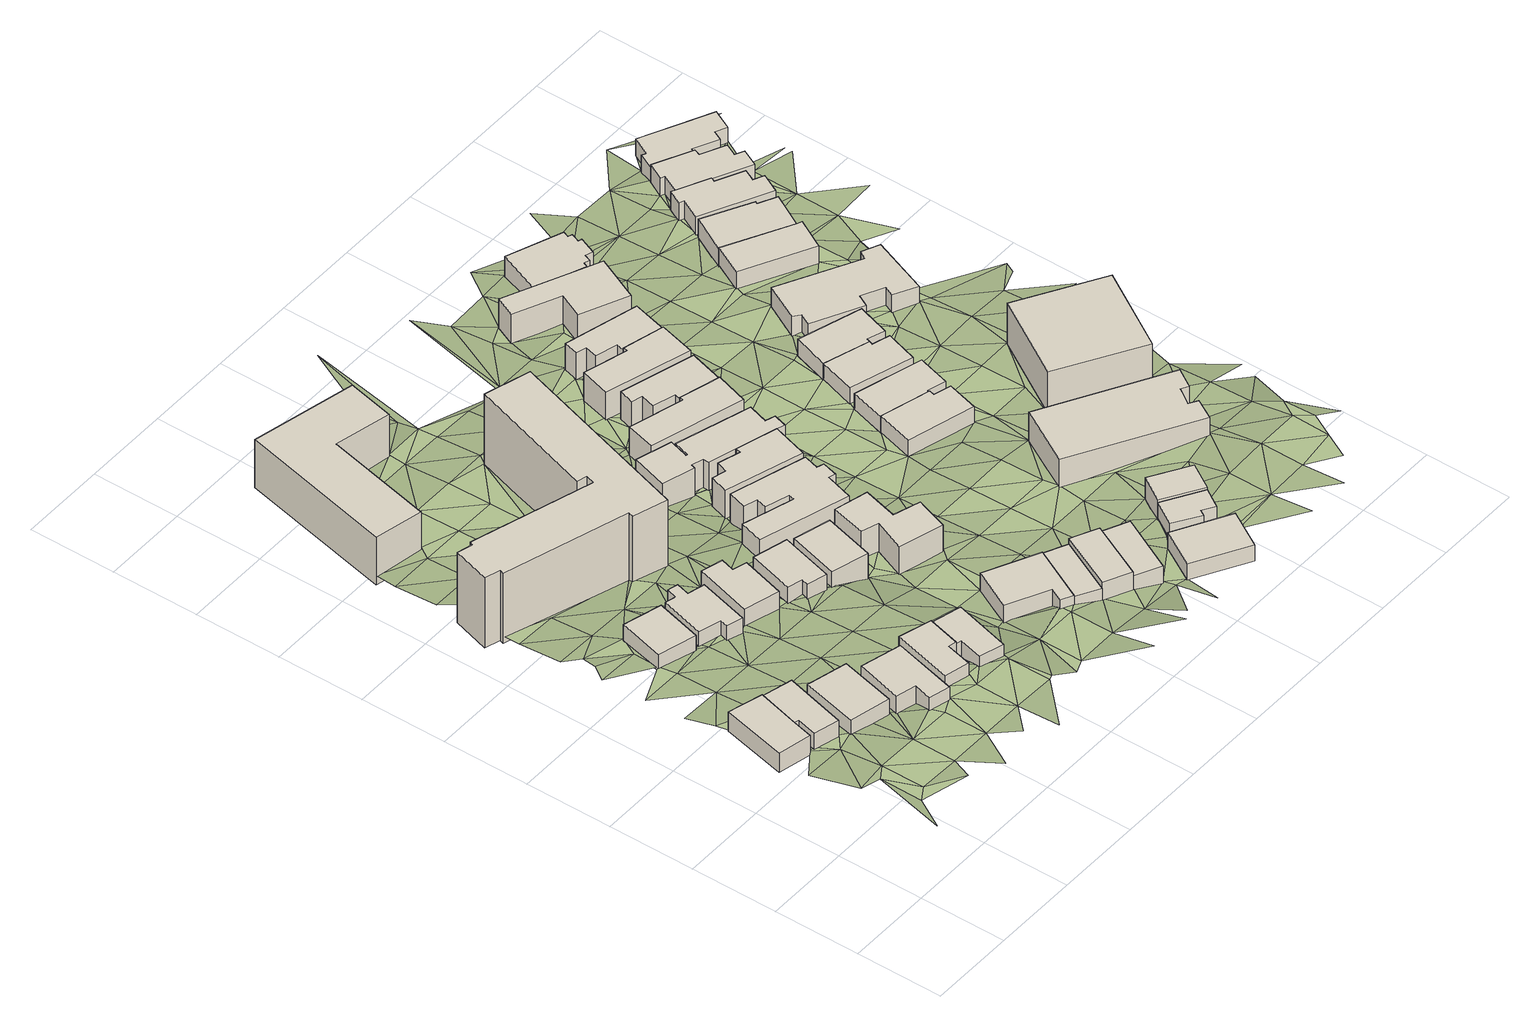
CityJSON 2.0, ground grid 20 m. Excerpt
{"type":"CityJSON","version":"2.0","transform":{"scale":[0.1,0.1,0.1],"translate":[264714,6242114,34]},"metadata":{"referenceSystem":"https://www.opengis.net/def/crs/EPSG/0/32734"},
"CityObjects":{
"building1":{"type":"Building","attributes":{"address":"11 Upper Chamberlain Street Salt River Cape Town","building":"house","building:levels":"1","footprint":{"type":"Polygon"},"plus_code":"CQX4X6X6+XPW","ground_height":47.04,"building_height":4.1,"roof_height":51.14},"geometry":[{"type":"Solid","lod":"1","boundaries":[[[[0,1,2,3,4,5]],[[1,6,7,3,2]],[[6,8,9,7]],[[8,10,11,9]],[[10,0,5,4,11]],[[4,3,7,9,11]],[[10,8,6,1,0]]]]}]},
"building2":{"type":"Building","attributes":{"address":"9 Upper Chamberlain Street Salt River Cape Town","building":"house","building:levels":"1","footprint":{"type":"Polygon"},"plus_code":"CQXFXRXM+X8W","ground_height":46.67,"building_height":4.1,"roof_height":50.77},"geometry":[{"type":"Solid","lod":"1","boundaries":[[[[12,13,5,2]],[[13,14,15,5]],[[14,16,17,15]],[[16,18,19,17]],[[18,20,21,19]],[[20,12,2,21]],[[2,5,15,17,19,21]],[[20,18,16,14,13,12]]]]}]},
"building3":{"type":"Building","attributes":{"address":"7 Upper Chamberlain Street Salt River Cape Town","building":"house","building:levels":"1","footprint":{"type":"Polygon"},"plus_code":"CQXWXXXP+X6V","ground_height":46.22,"building_height":4.1,"roof_height":50.32},"geometry":[{"type":"Solid","lod":"1","boundaries":[[[[22,23,24,25]],[[23,26,27,24]],[[26,28,29,27]],[[28,22,25,29]],[[25,24,27,29]],[[28,26,23,22]]]]}]},
"building4":{"type":"Building","attributes":{"address":"10 Upper Chamberlain Street Salt River Cape Town","building":"house","building:levels":"1","footprint":{"type":"Polygon"},"plus_code":"CQXJXXXG+XFV","ground_height":44,"building_height":4.1,"roof_height":48.1},"geometry":[{"type":"Solid","lod":"1","boundaries":[[[[30,31,32,33]],[[31,34,35,32]],[[34,36,37,35]],[[36,30,33,37]],[[33,32,35,37]],[[36,34,31,30]]]]}]},
"building5":{"type":"Building","attributes":{"address":"5 Upper Chamberlain Street Salt River Cape Town","building":"house","building:levels":"1","footprint":{"type":"Polygon"},"plus_code":"CRXFX9XG+X6R","ground_height":46.55,"building_height":4.1,"roof_height":50.65},"geometry":[{"type":"Solid","lod":"1","boundaries":[[[[38,39,40,41]],[[39,42,43,40]],[[42,44,45,43]],[[44,46,47,45]],[[46,48,49,47]],[[48,38,41,49]],[[41,40,43,45,47,49]],[[48,46,44,42,39,38]]]]}]},
"building6":{"type":"Building","attributes":{"address":"8 Upper Chamberlain Street Salt River Cape Town","building":"house","building:levels":"1","footprint":{"type":"Polygon"},"plus_code":"CRX5X2XF+XPV","ground_height":43.76,"building_height":4.1,"roof_height":47.86},"geometry":[{"type":"Solid","lod":"1","boundaries":[[[[50,51,52,53]],[[51,54,55,52]],[[54,56,57,55]],[[56,58,59,57]],[[58,60,61,59]],[[60,62,63,61]],[[62,64,65,63]],[[64,66,67,65]],[[66,68,69,67]],[[68,50,53,69]],[[53,52,55,57,59,61,63,65,67,69]],[[68,66,64,62,60,58,56,54,51,50]]]]}]},
"building7":{"type":"Building","attributes":{"address":"3 Upper Chamberlain Street Salt River Cape Town","building":"house","building:levels":"1","footprint":{"type":"Polygon"},"plus_code":"CRXXXQXM+XJX","ground_height":46.35,"building_height":4.1,"roof_height":50.45},"geometry":[{"type":"Solid","lod":"1","boundaries":[[[[70,71,72,73,74,75]],[[71,76,77,73,72]],[[76,78,79,77]],[[78,80,81,79]],[[80,82,83,81]],[[82,70,75,74,83]],[[74,73,77,79,81,83]],[[82,80,78,76,71,70]]]]}]},
"building8":{"type":"Building","attributes":{"address":"6 Upper Chamberlain Street Salt River Cape Town","building":"house","building:levels":"1","footprint":{"type":"Polygon"},"plus_code":"CRXJXWXV+X6X","ground_height":44.06,"building_height":4.1,"roof_height":48.16},"geometry":[{"type":"Solid","lod":"1","boundaries":[[[[84,85,86,87]],[[85,88,89,86]],[[88,90,91,89]],[[90,92,93,91]],[[92,94,95,93]],[[94,84,87,95]],[[87,86,89,91,93,95]],[[94,92,90,88,85,84]]]]}]},
"building9":{"type":"Building","attributes":{"address":"Oakwood","building":"apartments","building:levels":"6","building:flats":"40","footprint":{"type":"Polygon"},"plus_code":"CRXWX3XQ+X5W","ground_height":41.2,"building_height":18.1,"roof_height":59.3},"geometry":[{"type":"Solid","lod":"1","boundaries":[[[[96,97,98,99]],[[97,100,101,98]],[[100,102,103,101]],[[102,104,105,103]],[[104,106,107,105]],[[106,108,109,107]],[[108,110,111,109]],[[110,112,113,111]],[[112,114,115,113]],[[114,116,117,115]],[[116,118,119,117]],[[118,120,121,119]],[[120,122,123,121]],[[122,96,99,123]],[[99,98,101,103,105,107,109,111,113,115,117,119,121,123]],[[122,120,118,116,114,112,110,108,106,104,102,100,97,96]]]]}]},
"building10":{"type":"Building","attributes":{"address":"1 Upper Chamberlain Street Salt River Cape Town","building":"house","building:levels":"1","footprint":{"type":"Polygon"},"plus_code":"CVX9X5X8+XQV","ground_height":45.94,"building_height":4.1,"roof_height":50.04},"geometry":[{"type":"Solid","lod":"1","boundaries":[[[[71,70,75,72]],[[70,124,125,75]],[[124,126,127,125]],[[126,128,129,127]],[[128,130,131,129]],[[130,71,72,131]],[[72,75,125,127,129,131]],[[130,128,126,124,70,71]]]]}]},
"building11":{"type":"Building","attributes":{"address":"Rosewood","building":"apartments","building:levels":"3","building:flats":"9","footprint":{"type":"Polygon"},"plus_code":"CQX8XJX5+XGV","ground_height":41.15,"building_height":9.7,"roof_height":50.85},"geometry":[{"type":"Solid","lod":"1","boundaries":[[[[132,133,134,135]],[[133,136,137,134]],[[136,138,139,137]],[[138,140,141,139]],[[140,142,143,141]],[[142,132,135,143]],[[135,134,137,139,141,143]],[[142,140,138,136,133,132]]]]}]},
"building12":{"type":"Building","attributes":{"address":"4 Upper Chamberlain Street Salt River Cape Town","building":"house","building:levels":"1","footprint":{"type":"Polygon"},"plus_code":"CVX5X7X8+XJW","ground_height":43.72,"building_height":4.1,"roof_height":47.82},"geometry":[{"type":"Solid","lod":"1","boundaries":[[[[144,145,146,147]],[[145,148,149,146]],[[148,150,151,149]],[[150,152,153,151]],[[152,154,155,153]],[[154,144,147,155]],[[147,146,149,151,153,155]],[[154,152,150,148,145,144]]]]}]},
"building13":{"type":"Building","attributes":{"address":"2 Upper Chamberlain Street Salt River Cape Town","building":"house","building:levels":"1","footprint":{"type":"Polygon"},"plus_code":"CVXJX8XH+XPX","ground_height":43.72,"building_height":4.1,"roof_height":47.82},"geometry":[{"type":"Solid","lod":"1","boundaries":[[[[156,157,158,159]],[[157,160,161,158]],[[160,162,163,161]],[[162,156,159,163]],[[159,158,161,163]],[[162,160,157,156]]]]}]},
"building14":{"type":"Building","attributes":{"address":"1 Hares Crescent Salt River Cape Town","building":"house","building:levels":"1","footprint":{"type":"Polygon"},"plus_code":"C2XCX3XH+X9W","ground_height":42.76,"building_height":4.1,"roof_height":46.86},"geometry":[{"type":"Solid","lod":"1","boundaries":[[[[164,165,166,167,168,169]],[[165,170,171,167,166]],[[170,172,173,171]],[[172,174,175,173]],[[174,176,177,175]],[[176,164,169,168,177]],[[168,167,171,173,175,177]],[[176,174,172,170,165,164]]]]}]},
"building15":{"type":"Building","attributes":{"address":"36 Hares Avenue Salt River Cape Town","building":"house","building:levels":"2","footprint":{"type":"Polygon"},"plus_code":"C2X6XRXG+X6V","ground_height":40.51,"building_height":6.9,"roof_height":47.41},"geometry":[{"type":"Solid","lod":"1","boundaries":[[[[178,179,180,181]],[[179,182,183,180]],[[182,184,185,183]],[[184,186,187,185]],[[186,188,189,187]],[[188,190,191,189]],[[190,192,193,191]],[[192,194,195,193]],[[194,196,197,195]],[[196,198,199,197]],[[198,200,201,199]],[[200,202,203,201]],[[202,204,205,203]],[[204,178,181,205]],[[181,180,183,185,187,189,191,193,195,197,199,201,203,205]],[[204,202,200,198,196,194,192,190,188,186,184,182,179,178]]]]}]},
"building16":{"type":"Building","attributes":{"address":"2 Hares Crescent Salt River Cape Town","building":"house","building:levels":"1","footprint":{"type":"Polygon"},"plus_code":"C2XQXVXV+X4R","ground_height":42.59,"building_height":4.1,"roof_height":46.69},"geometry":[{"type":"Solid","lod":"1","boundaries":[[[[206,207,169,208]],[[207,209,210,169]],[[209,211,212,210]],[[211,206,208,212]],[[208,169,210,212]],[[211,209,207,206]]]]}]},
"building17":{"type":"Building","attributes":{"address":"42 Hares Avenue Salt River Cape Town","building":"house","building:levels":"2","footprint":{"type":"Polygon"},"plus_code":"C2X6X8XM+XQR","ground_height":41.45,"building_height":6.9,"roof_height":48.35},"geometry":[{"type":"Solid","lod":"1","boundaries":[[[[213,214,215,216]],[[214,217,218,215]],[[217,219,220,218]],[[219,221,222,220]],[[221,223,224,222]],[[223,225,226,224]],[[225,227,228,226]],[[227,213,216,228]],[[216,215,218,220,222,224,226,228]],[[227,225,223,221,219,217,214,213]]]]}]},
"building18":{"type":"Building","attributes":{"address":"3 Hares Crescent Salt River Cape Town","building":"house","building:levels":"1","footprint":{"type":"Polygon"},"plus_code":"C3X3X9XV+XCX","ground_height":44.1,"building_height":4.1,"roof_height":48.2},"geometry":[{"type":"Solid","lod":"1","boundaries":[[[[229,230,231,232,233,234]],[[230,235,212,236,232,231]],[[235,237,238,239,236,212]],[[237,229,234,233,239,238]],[[233,232,236,239]],[[237,235,230,229]]]]}]},
"building19":{"type":"Building","attributes":{"address":"34 Hares Avenue Salt River Cape Town","building":"house","building:levels":"2","footprint":{"type":"Polygon"},"plus_code":"C2X5XFXJ+XJX","ground_height":40.1,"building_height":6.9,"roof_height":47},"geometry":[{"type":"Solid","lod":"1","boundaries":[[[[240,241,242,243,244,245]],[[241,246,247,243,242]],[[246,248,249,247]],[[248,250,251,249]],[[250,252,253,251]],[[252,254,255,253]],[[254,256,257,255]],[[256,240,245,244,257]],[[244,243,247,249,251,253,255,257]],[[256,254,252,250,248,246,241,240]]]]}]},
"building20":{"type":"Building","attributes":{"address":"32 Hares Avenue Salt River Cape Town","building":"house","building:levels":"2","footprint":{"type":"Polygon"},"plus_code":"C2X4XGXM+XXR","ground_height":39.96,"building_height":6.9,"roof_height":46.86},"geometry":[{"type":"Solid","lod":"1","boundaries":[[[[240,258,259,245]],[[258,260,261,259]],[[260,262,263,261]],[[262,264,265,263]],[[264,266,267,265]],[[266,268,269,267]],[[268,270,271,269]],[[270,272,273,271]],[[272,274,275,273]],[[274,276,277,275]],[[276,278,279,277]],[[278,280,281,279]],[[280,282,283,281]],[[282,284,285,283]],[[284,241,242,285]],[[241,240,245,242]],[[245,259,261,263,265,267,269,271,273,275,277,279,281,283,285,242]],[[241,284,282,280,278,276,274,272,270,268,266,264,262,260,258,240]]]]}]},
"building21":{"type":"Building","attributes":{"address":"4 Hares Crescent Salt River Cape Town","building":"house","building:levels":"1","footprint":{"type":"Polygon"},"plus_code":"C3X9X9X2+XCX","ground_height":43.12,"building_height":4.1,"roof_height":47.22},"geometry":[{"type":"Solid","lod":"1","boundaries":[[[[286,287,288,234]],[[287,289,290,288]],[[289,291,292,290]],[[291,286,234,292]],[[234,288,290,292]],[[291,289,287,286]]]]}]},
"building22":{"type":"Building","attributes":{"address":"30 Hares Avenue Salt River Cape Town","building":"house","building:levels":"2","footprint":{"type":"Polygon"},"plus_code":"C2X8XPX9+X8X","ground_height":39.96,"building_height":6.9,"roof_height":46.86},"geometry":[{"type":"Solid","lod":"1","boundaries":[[[[293,294,295,296,297,298]],[[294,299,300,296,295]],[[299,301,302,300]],[[301,303,304,302]],[[303,305,306,304]],[[305,293,298,297,306]],[[297,296,300,302,304,306]],[[305,303,301,299,294,293]]]]}]},
"building23":{"type":"Building","attributes":{"address":"5 Hares Crescent Salt River Cape Town","building":"house","building:levels":"1","footprint":{"type":"Polygon"},"plus_code":"C3XXX5XF+XJV","ground_height":42.78,"building_height":4.1,"roof_height":46.88},"geometry":[{"type":"Solid","lod":"1","boundaries":[[[[307,308,309,310]],[[308,311,312,309]],[[311,313,314,312]],[[313,307,310,314]],[[310,309,312,314]],[[313,311,308,307]]]]}]},
"building24":{"type":"Building","attributes":{"address":"28 Hares Avenue Salt River Cape Town","building":"house","building:levels":"2","footprint":{"type":"Polygon"},"plus_code":"C2XJXPXP+XQX","ground_height":39.63,"building_height":6.9,"roof_height":46.53},"geometry":[{"type":"Solid","lod":"1","boundaries":[[[[315,316,317,298]],[[316,318,319,317]],[[318,320,321,319]],[[320,322,323,321]],[[322,324,325,323]],[[324,326,327,325]],[[326,328,295,327]],[[328,315,298,295]],[[298,317,319,321,323,325,327,295]],[[328,326,324,322,320,318,316,315]]]]}]},
"building25":{"type":"Building","attributes":{"address":"6 Hares Crescent Salt River Cape Town","building":"house","building:levels":"1","footprint":{"type":"Polygon"},"plus_code":"C4X4XHXH+XGX","ground_height":42.78,"building_height":4.1,"roof_height":46.88},"geometry":[{"type":"Solid","lod":"1","boundaries":[[[[329,330,331,332]],[[330,333,334,331]],[[333,335,336,334]],[[335,337,338,336]],[[337,339,340,338]],[[339,329,332,340]],[[332,331,334,336,338,340]],[[339,337,335,333,330,329]]]]}]},
"building26":{"type":"Building","attributes":{"address":"26 Hares Avenue Salt River Cape Town","building":"house","building:levels":"2","footprint":{"type":"Polygon"},"plus_code":"C2XMX5XR+X9W","ground_height":39.41,"building_height":6.9,"roof_height":46.31},"geometry":[{"type":"Solid","lod":"1","boundaries":[[[[341,342,343,344,345,346]],[[342,347,348,344,343]],[[347,349,350,348]],[[349,351,352,350]],[[351,353,354,352]],[[353,341,346,345,354]],[[345,344,348,350,352,354]],[[353,351,349,347,342,341]]]]}]},
"building27":{"type":"Building","attributes":{"address":"7A Hares Crescent Salt River Cape Town","building":"house","building:levels":"1","footprint":{"type":"Polygon"},"plus_code":"C4X9X9XQ+X4W","ground_height":43.37,"building_height":4.1,"roof_height":47.47},"geometry":[{"type":"Solid","lod":"1","boundaries":[[[[355,356,340,357,358,332]],[[356,359,360,357,340]],[[359,361,362,360]],[[361,355,332,358,362]],[[358,357,360,362]],[[361,359,356,355]]]]}]},
"building28":{"type":"Building","attributes":{"address":"24 Hares Avenue Salt River Cape Town","building":"house","building:levels":"2","footprint":{"type":"Polygon"},"plus_code":"C2XVXXXX+XCR","ground_height":38.93,"building_height":6.9,"roof_height":45.83},"geometry":[{"type":"Solid","lod":"1","boundaries":[[[[363,364,365,346]],[[364,366,367,365]],[[366,368,369,367]],[[368,370,371,369]],[[370,372,373,371]],[[372,374,375,373]],[[374,376,343,375]],[[376,363,346,343]],[[346,365,367,369,371,373,375,343]],[[376,374,372,370,368,366,364,363]]]]}]},
"building29":{"type":"Building","attributes":{"address":"35 Hares Avenue Salt River Cape Town","building":"house","building:levels":"1","footprint":{"type":"Polygon"},"plus_code":"C3XVXHXH+X2X","ground_height":39.73,"building_height":4.1,"roof_height":43.83},"geometry":[{"type":"Solid","lod":"1","boundaries":[[[[377,378,379,380,381,382]],[[378,383,384,380,379]],[[383,385,386,384]],[[385,387,388,386]],[[387,389,390,388]],[[389,377,382,381,390]],[[381,380,384,386,388,390]],[[389,387,385,383,378,377]]]]}]},
"building30":{"type":"Building","attributes":{"address":"33 Hares Avenue Salt River Cape Town","building":"house","building:levels":"1","footprint":{"type":"Polygon"},"plus_code":"C4X2X6XQ+XJV","ground_height":39.44,"building_height":4.1,"roof_height":43.54},"geometry":[{"type":"Solid","lod":"1","boundaries":[[[[391,392,382,379]],[[392,393,394,382]],[[393,395,396,394]],[[395,397,398,396]],[[397,399,400,398]],[[399,391,379,400]],[[379,382,394,396,398,400]],[[399,397,395,393,392,391]]]]}]},
"building31":{"type":"Building","attributes":{"address":"22 Hares Avenue Salt River Cape Town","building":"house","building:levels":"2","footprint":{"type":"Polygon"},"plus_code":"C3X7XCX3+XPR","ground_height":38.17,"building_height":6.9,"roof_height":45.07},"geometry":[{"type":"Solid","lod":"1","boundaries":[[[[401,402,403,404]],[[402,405,406,403]],[[405,407,408,406]],[[407,409,410,408]],[[409,411,412,410]],[[411,401,404,412]],[[404,403,406,408,410,412]],[[411,409,407,405,402,401]]]]}]},
"building32":{"type":"Building","attributes":{"address":"37 Hares Avenue Woodstock Cape Town","building":"office","building:levels":"2","footprint":{"type":"Polygon"},"plus_code":"C4XQXVX5+XGX","ground_height":41.01,"building_height":6.9,"roof_height":47.91},"geometry":[{"type":"Solid","lod":"1","boundaries":[[[[413,414,415,416]],[[414,417,418,415]],[[417,419,420,418]],[[419,421,422,420]],[[421,423,424,422]],[[423,425,426,424]],[[425,427,428,426]],[[427,413,416,428]],[[416,415,418,420,422,424,426,428]],[[427,425,423,421,419,417,414,413]]]]}]},
"building33":{"type":"Building","attributes":{"address":"31 Hares Avenue Salt River Cape Town","building":"house","building:levels":"1","footprint":{"type":"Polygon"},"plus_code":"C4X4XPXM+XFW","ground_height":39.18,"building_height":4.1,"roof_height":43.28},"geometry":[{"type":"Solid","lod":"1","boundaries":[[[[429,430,431,432]],[[430,433,434,431]],[[433,435,436,434]],[[435,437,438,436]],[[437,439,440,438]],[[439,429,432,440]],[[432,431,434,436,438,440]],[[439,437,435,433,430,429]]]]}]},
"building34":{"type":"Building","attributes":{"address":"29 Hares Avenue Salt River Cape Town","building":"house","building:levels":"1","footprint":{"type":"Polygon"},"plus_code":"C4X7XCXJ+XWX","ground_height":39.23,"building_height":4.1,"roof_height":43.33},"geometry":[{"type":"Solid","lod":"1","boundaries":[[[[441,442,432,431]],[[442,443,444,432]],[[443,445,446,444]],[[445,447,448,446]],[[447,449,450,448]],[[449,441,431,450]],[[431,432,444,446,448,450]],[[449,447,445,443,442,441]]]]}]},
"building35":{"type":"Building","attributes":{"address":"20 Hares Avenue Salt River Cape Town","building":"house","building:levels":"1","footprint":{"type":"Polygon"},"plus_code":"C3XGX5X7+XHX","ground_height":37.76,"building_height":4.1,"roof_height":41.86},"geometry":[{"type":"Solid","lod":"1","boundaries":[[[[451,452,453,454]],[[452,455,456,453]],[[455,457,458,456]],[[457,459,460,458]],[[459,461,462,460]],[[461,463,464,462]],[[463,465,466,464]],[[465,467,468,466]],[[467,469,470,468]],[[469,471,472,470]],[[471,473,474,472]],[[473,451,454,474]],[[454,453,456,458,460,462,464,466,468,470,472,474]],[[473,471,469,467,465,463,461,459,457,455,452,451]]]]}]},
"building36":{"type":"Building","attributes":{"address":"28 Queens Park Road Salt River Cape Town","building":"manufacture","building:levels":"3","footprint":{"type":"Polygon"},"plus_code":"C5XFX8X5+XMR","ground_height":41.19,"building_height":9.7,"roof_height":50.89},"geometry":[{"type":"Solid","lod":"1","boundaries":[[[[475,476,477,478]],[[476,479,480,477]],[[479,481,482,480]],[[481,475,478,482]],[[478,477,480,482]],[[481,479,476,475]]]]}]},
"building37":{"type":"Building","attributes":{"address":"27B Hares Avenue Salt River Cape Town","building":"commercial","building:levels":"1","footprint":{"type":"Polygon"},"plus_code":"C4XVXMXQ+XQX","ground_height":39.05,"building_height":4.1,"roof_height":43.15},"geometry":[{"type":"Solid","lod":"1","boundaries":[[[[483,484,485,486]],[[484,487,488,485]],[[487,489,490,488]],[[489,491,492,490]],[[491,493,494,492]],[[493,495,496,494]],[[495,497,498,496]],[[497,499,500,498]],[[499,501,502,500]],[[501,503,504,502]],[[503,505,506,504]],[[505,483,486,506]],[[486,485,488,490,492,494,496,498,500,502,504,506]],[[505,503,501,499,497,495,493,491,489,487,484,483]]]]}]},
"building38":{"type":"Building","attributes":{"address":"27A Hares Avenue Salt River Cape Town","building":"house","building:levels":"1","footprint":{"type":"Polygon"},"plus_code":"C4XVXMX8+XGX","ground_height":38.14,"building_height":4.1,"roof_height":42.24},"geometry":[{"type":"Solid","lod":"1","boundaries":[[[[507,508,509,510,511]],[[508,512,513,509]],[[512,514,515,513]],[[514,516,517,518,515]],[[516,507,511,510,518,517]],[[510,509,513,515,518]],[[516,514,512,508,507]]]]}]},
"building39":{"type":"Building","attributes":{"address":"27 Hares Avenue Salt River Cape Town","building":"house","building:levels":"1","footprint":{"type":"Polygon"},"plus_code":"C5X2XRX6+XQV","ground_height":37.73,"building_height":4.1,"roof_height":41.83},"geometry":[{"type":"Solid","lod":"1","boundaries":[[[[519,520,517,511]],[[520,521,522,517]],[[521,523,524,522]],[[523,525,526,524]],[[525,527,528,526]],[[527,519,511,528]],[[511,517,522,524,526,528]],[[527,525,523,521,520,519]]]]}]},
"building40":{"type":"Building","attributes":{"address":"25 Hares Avenue Salt River Cape Town","building":"house","building:levels":"1","footprint":{"type":"Polygon"},"plus_code":"C5X7X9XQ+XFV","ground_height":37.23,"building_height":4.1,"roof_height":41.33},"geometry":[{"type":"Solid","lod":"1","boundaries":[[[[529,530,531,532,533,534]],[[530,535,536,532,531]],[[535,537,538,536]],[[537,539,540,538]],[[539,541,542,540]],[[541,543,544,542]],[[543,545,546,544]],[[545,547,548,546]],[[547,549,550,548]],[[549,551,552,550]],[[551,529,534,533,552]],[[533,532,536,538,540,542,544,546,548,550,552]],[[551,549,547,545,543,541,539,537,535,530,529]]]]}]},
"building41":{"type":"Building","attributes":{"address":"23 Hares Avenue Salt River Cape Town","building":"house","building:levels":"1","footprint":{"type":"Polygon"},"plus_code":"C5XCX6XR+X9R","ground_height":36.85,"building_height":4.1,"roof_height":40.95},"geometry":[{"type":"Solid","lod":"1","boundaries":[[[[530,529,534,531]],[[529,553,554,534]],[[553,555,556,554]],[[555,557,558,556]],[[557,559,560,558]],[[559,561,562,560]],[[561,563,564,565,562]],[[563,566,567,568,565,564]],[[566,569,570,568,567]],[[569,571,572,570]],[[571,530,531,572]],[[531,534,554,556,558,560,562,565,568,570,572]],[[571,569,566,563,561,559,557,555,553,529,530]]]]}]},
"building42":{"type":"Building","attributes":{"address":"21 Hares Avenue Salt River Cape Town","building":"house","building:levels":"1","footprint":{"type":"Polygon"},"plus_code":"C5XJXVXQ+XWW","ground_height":36.05,"building_height":4.1,"roof_height":40.15},"geometry":[{"type":"Solid","lod":"1","boundaries":[[[[573,574,564,567]],[[574,575,576,564]],[[575,577,578,576]],[[577,579,580,578]],[[579,581,582,580]],[[581,583,584,582]],[[583,585,586,584]],[[585,587,588,586]],[[587,589,590,588]],[[589,573,567,590]],[[567,564,576,578,580,582,584,586,588,590]],[[589,587,585,583,581,579,577,575,574,573]]]]}]},
"terrain1":{"type":"TINRelief","geometry":[{"type":"CompositeSurface","lod":"1","boundaries":[[[591,592,593]],[[592,594,593]],[[595,596,597]],[[595,593,598]],[[592,599,594]],[[594,598,593]],[[598,596,595]],[[600,597,596]],[[598,594,601]],[[600,596,602]],[[602,603,600]],[[601,594,599]],[[602,604,603]],[[605,596,598]],[[602,596,606]],[[607,608,609]],[[610,611,609]],[[598,601,612]],[[605,606,596]],[[598,612,605]],[[607,1,608]],[[610,609,608]],[[605,613,606]],[[612,614,605]],[[610,615,616]],[[608,1,20]],[[617,618,601]],[[618,612,601]],[[616,615,619]],[[606,613,20]],[[620,621,622]],[[605,614,623]],[[610,608,624]],[[614,612,623]],[[619,621,620]],[[625,622,621]],[[624,608,20]],[[612,626,623]],[[625,627,628]],[[629,628,627]],[[612,618,630]],[[626,612,631]],[[615,610,632]],[[20,613,624]],[[612,630,631]],[[621,633,625]],[[632,610,624]],[[634,629,635]],[[636,619,615]],[[621,619,633]],[[625,633,627]],[[28,624,613]],[[635,629,627]],[[623,626,637]],[[626,631,638]],[[630,618,639]],[[615,632,640]],[[640,636,615]],[[618,641,642]],[[631,630,639]],[[637,28,623]],[[642,639,618]],[[643,632,624]],[[644,645,646]],[[28,643,624]],[[647,645,644]],[[636,640,648]],[[649,627,633]],[[28,637,650]],[[640,632,651]],[[627,649,635]],[[31,636,648]],[[28,650,643]],[[648,640,652]],[[634,635,653]],[[654,639,642]],[[655,656,647]],[[639,654,657]],[[31,649,633]],[[658,651,632]],[[637,48,650]],[[632,643,659]],[[652,640,651]],[[48,639,657]],[[660,31,648]],[[655,647,644]],[[632,659,658]],[[661,642,662]],[[644,646,663]],[[664,657,654]],[[650,665,643]],[[31,660,649]],[[655,666,656]],[[48,665,650]],[[48,657,667]],[[635,649,653]],[[649,660,56]],[[642,668,654]],[[654,669,664]],[[670,658,659]],[[56,660,671]],[[659,643,672]],[[673,655,644]],[[48,667,665]],[[669,674,664]],[[643,665,672]],[[642,661,668]],[[50,658,670]],[[675,663,646]],[[654,668,669]],[[649,56,676]],[[644,663,673]],[[670,659,677]],[[678,674,669]],[[679,54,51]],[[679,51,50]],[[666,655,680]],[[669,681,678]],[[676,682,649]],[[649,682,653]],[[56,54,676]],[[71,665,667]],[[659,672,683]],[[670,684,50]],[[668,661,685]],[[659,683,677]],[[680,655,673]],[[669,668,686]],[[54,679,684]],[[50,684,679]],[[684,676,54]],[[672,665,687]],[[687,665,71]],[[663,688,673]],[[680,689,666]],[[690,677,683]],[[685,691,668]],[[682,676,692]],[[672,693,683]],[[694,663,675]],[[663,694,688]],[[684,692,676]],[[695,677,690]],[[666,689,696]],[[686,668,691]],[[683,697,690]],[[685,698,691]],[[673,699,680]],[[666,696,700]],[[695,84,677]],[[693,672,687]],[[687,71,701]],[[702,690,697]],[[699,673,688]],[[683,703,697]],[[690,148,695]],[[704,88,85]],[[88,705,684]],[[85,84,704]],[[705,692,684]],[[706,691,698]],[[675,707,694]],[[708,689,680]],[[701,686,709]],[[148,84,695]],[[710,683,693]],[[691,709,686]],[[710,703,683]],[[148,704,84]],[[704,705,88]],[[680,699,708]],[[711,712,713]],[[714,687,701]],[[693,687,714]],[[692,705,715]],[[716,704,148]],[[717,703,710]],[[718,696,689]],[[689,708,719]],[[717,720,703]],[[721,691,706]],[[694,96,688]],[[709,714,701]],[[722,705,704]],[[691,723,709]],[[724,706,725]],[[726,700,696]],[[710,693,727]],[[699,688,96]],[[728,711,713]],[[689,719,718]],[[720,729,703]],[[727,717,710]],[[722,704,716]],[[729,716,148]],[[730,720,717]],[[709,723,714]],[[714,731,693]],[[706,724,721]],[[713,712,132]],[[723,691,732]],[[705,733,715]],[[708,699,96]],[[693,731,727]],[[726,696,718]],[[720,730,729]],[[732,691,721]],[[705,722,733]],[[719,708,96]],[[165,714,723]],[[734,692,715]],[[713,735,728]],[[714,165,731]],[[723,732,736]],[[737,715,733]],[[727,731,738]],[[716,729,221]],[[719,739,718]],[[737,740,715]],[[730,221,729]],[[721,741,732]],[[742,727,738]],[[733,722,743]],[[744,721,724]],[[745,727,742]],[[740,746,715]],[[719,96,739]],[[132,735,713]],[[722,747,743]],[[748,749,724]],[[745,157,727]],[[741,721,744]],[[718,750,726]],[[731,165,751]],[[731,751,738]],[[744,724,749]],[[752,715,746]],[[190,733,743]],[[157,221,730]],[[753,742,738]],[[737,733,754]],[[722,755,747]],[[745,742,753]],[[756,718,739]],[[754,733,190]],[[194,743,747]],[[757,715,752]],[[751,165,758]],[[157,745,221]],[[716,221,759]],[[718,756,750]],[[760,132,726]],[[761,740,737]],[[757,734,715]],[[165,207,758]],[[737,754,762]],[[740,763,746]],[[726,750,760]],[[738,751,764]],[[96,734,739]],[[765,747,755]],[[754,190,766]],[[762,761,737]],[[744,749,767]],[[132,768,735]],[[763,752,746]],[[749,769,770]],[[751,758,771]],[[739,772,756]],[[132,760,768]],[[758,207,771]],[[761,762,773]],[[739,734,772]],[[767,749,774]],[[775,776,762]],[[219,759,221]],[[301,752,763]],[[777,761,778]],[[750,756,779]],[[762,776,773]],[[766,190,188]],[[761,773,780]],[[751,781,764]],[[780,778,761]],[[749,770,774]],[[763,782,783]],[[754,766,784]],[[780,773,776]],[[301,763,783]],[[785,219,786]],[[787,757,752]],[[781,751,771]],[[772,779,756]],[[771,207,206]],[[788,789,790]],[[764,781,785]],[[776,791,780]],[[752,301,787]],[[789,788,782]],[[759,219,792]],[[782,793,783]],[[794,734,757]],[[795,760,750]],[[796,797,770]],[[759,792,798]],[[776,799,791]],[[774,770,797]],[[768,760,795]],[[734,800,772]],[[794,757,787]],[[188,784,766]],[[785,801,219]],[[802,750,779]],[[803,785,781]],[[804,771,206]],[[792,219,801]],[[804,781,771]],[[805,206,229]],[[734,794,800]],[[802,779,772]],[[188,806,807]],[[785,803,801]],[[774,797,307]],[[301,808,787]],[[783,793,305]],[[805,804,206]],[[807,784,188]],[[305,793,782]],[[782,788,305]],[[809,807,792]],[[772,800,802]],[[810,794,787]],[[803,781,811]],[[291,774,307]],[[801,809,792]],[[812,787,808]],[[229,291,805]],[[784,807,809]],[[810,787,812]],[[811,781,804]],[[808,301,813]],[[814,801,803]],[[815,800,794]],[[816,812,808]],[[815,794,810]],[[810,812,817]],[[240,784,818]],[[819,784,809]],[[820,802,800]],[[814,803,811]],[[805,291,821]],[[788,264,305]],[[291,307,822]],[[784,819,818]],[[804,805,823]],[[294,808,813]],[[307,330,822]],[[294,824,808]],[[801,825,809]],[[330,307,826]],[[827,801,814]],[[329,291,822]],[[805,821,823]],[[260,818,819]],[[800,815,828]],[[820,800,829]],[[811,804,830]],[[822,330,329]],[[329,821,291]],[[831,262,260]],[[262,831,264]],[[831,260,819]],[[819,809,832]],[[825,801,827]],[[826,307,833]],[[834,810,817]],[[835,814,811]],[[800,828,829]],[[823,830,804]],[[264,831,305]],[[836,802,820]],[[825,832,809]],[[833,837,838]],[[839,828,815]],[[831,819,840]],[[829,841,820]],[[830,835,811]],[[826,842,843]],[[821,329,361]],[[815,844,839]],[[845,827,814]],[[821,361,823]],[[833,842,826]],[[839,846,828]],[[305,847,293]],[[840,819,832]],[[820,841,848]],[[829,828,846]],[[846,839,849]],[[831,850,305]],[[835,845,814]],[[851,820,848]],[[817,316,834]],[[825,827,852]],[[853,839,844]],[[854,847,305]],[[836,820,851]],[[855,832,825]],[[840,850,831]],[[839,853,856]],[[823,857,830]],[[833,838,858]],[[855,840,832]],[[845,852,827]],[[842,833,858]],[[361,857,823]],[[854,293,847]],[[841,859,848]],[[850,854,305]],[[860,841,829]],[[842,858,861]],[[414,835,830]],[[838,862,858]],[[863,857,361]],[[863,361,864]],[[414,845,835]],[[399,840,855]],[[841,865,859]],[[866,316,293]],[[867,848,859]],[[850,840,399]],[[851,848,867]],[[825,852,868]],[[293,854,866]],[[860,865,841]],[[845,414,852]],[[316,866,834]],[[861,858,869]],[[861,869,864]],[[850,399,870]],[[829,364,860]],[[857,863,871]],[[863,864,871]],[[865,872,859]],[[850,430,854]],[[830,857,873]],[[852,414,868]],[[850,870,430]],[[874,851,867]],[[875,341,834]],[[834,866,875]],[[860,872,865]],[[871,864,869]],[[876,874,867]],[[877,868,414]],[[341,875,364]],[[878,877,414]],[[866,854,879]],[[880,869,858]],[[881,854,430]],[[399,882,870]],[[858,883,884]],[[364,885,860]],[[871,873,857]],[[886,387,887]],[[387,868,877]],[[874,876,888]],[[879,875,866]],[[364,875,889]],[[887,890,891]],[[876,867,401]],[[881,879,854]],[[858,884,880]],[[869,873,871]],[[878,892,877]],[[890,887,387]],[[889,885,364]],[[877,893,387]],[[894,881,430]],[[399,397,882]],[[895,878,414]],[[880,873,869]],[[387,893,890]],[[896,889,875]],[[401,888,876]],[[874,888,897]],[[894,879,881]],[[896,875,879]],[[397,890,893]],[[898,893,877]],[[892,898,877]],[[885,889,899]],[[874,897,900]],[[895,892,878]],[[901,879,894]],[[902,880,884]],[[880,903,873]],[[899,889,896]],[[904,888,401]],[[902,884,905]],[[906,901,894]],[[397,893,907]],[[873,903,908]],[[897,909,900]],[[907,893,898]],[[895,414,910]],[[885,911,401]],[[439,437,429]],[[911,885,899]],[[903,880,912]],[[429,913,914]],[[397,915,882]],[[894,447,906]],[[879,916,896]],[[901,906,917]],[[879,901,916]],[[913,429,437]],[[918,908,919]],[[880,902,912]],[[920,904,401]],[[919,921,918]],[[437,882,915]],[[898,892,922]],[[904,920,923]],[[907,915,397]],[[908,903,924]],[[909,897,451]],[[920,401,911]],[[892,895,925]],[[926,900,909]],[[899,896,927]],[[903,912,924]],[[928,920,929]],[[919,908,924]],[[929,920,911]],[[913,437,930]],[[931,896,916]],[[922,907,898]],[[902,932,912]],[[906,447,933]],[[927,896,931]],[[934,911,899]],[[437,915,930]],[[913,930,447]],[[907,922,915]],[[926,909,451]],[[935,929,936]],[[937,912,932]],[[895,910,925]],[[899,927,934]],[[937,924,912]],[[919,938,910]],[[924,938,919]],[[939,929,911]],[[940,935,941]],[[933,447,930]],[[942,941,451]],[[937,932,943]],[[451,941,926]],[[936,929,944]],[[911,934,939]],[[916,945,931]],[[933,930,946]],[[947,925,910]],[[946,948,933]],[[935,936,944]],[[938,947,910]],[[915,949,930]],[[922,950,915]],[[935,944,941]],[[924,937,951]],[[934,927,507]],[[939,944,929]],[[924,951,938]],[[946,952,948]],[[949,946,930]],[[949,915,950]],[[950,922,953]],[[926,941,954]],[[955,927,931]],[[956,945,916]],[[955,931,945]],[[954,941,944]],[[938,957,947]],[[934,527,939]],[[934,507,527]],[[947,476,925]],[[953,922,476]],[[954,958,926]],[[950,953,959]],[[949,950,960]],[[960,961,949]],[[939,962,944]],[[963,939,527]],[[956,503,945]],[[945,503,955]],[[964,960,950]],[[959,953,476]],[[939,963,962]],[[961,965,949]],[[964,950,959]],[[966,954,944]],[[967,944,962]],[[503,968,955]],[[969,961,960]],[[966,944,967]],[[965,968,503]],[[962,963,970]],[[955,968,971]],[[972,963,527]],[[973,965,961]],[[971,974,955]],[[960,964,969]],[[962,535,967]],[[975,964,959]],[[965,973,968]],[[971,968,973]],[[569,967,535]],[[967,569,966]],[[976,974,977]],[[978,535,530]],[[963,972,979]],[[535,978,569]],[[969,964,980]],[[974,971,981]],[[972,982,977]],[[983,966,569]],[[981,971,973]],[[974,981,977]],[[979,972,977]],[[983,984,966]],[[981,973,985]],[[986,987,988]],[[966,984,989]],[[990,979,977]],[[977,981,990]],[[991,992,986]],[[979,990,992]],[[986,993,987]],[[984,994,995]],[[992,993,986]],[[992,990,993]],[[990,981,996]],[[997,993,990]],[[998,999,1000]],[[993,997,1001]],[[1002,1003,1000]],[[999,1004,1001]],[[1002,1000,999]],[[990,1005,997]],[[1001,1006,999]],[[1007,1001,997]],[[1006,1002,999]],[[583,1008,995]],[[1009,1002,1006]],[[1008,1010,989]]]}]}
},
"vertices":[
[111,392,121],[136,488,121],[136,488,168],[136,488,171],[111,392,171],[111,392,168],[57,510,121],[57,510,171],[22,360,121],[22,360,171],[99,343,121],[99,343,171],
[136,488,117],[111,392,117],[122,389,117],[122,389,168],[111,343,117],[111,343,168],[169,328,117],[169,328,168],[206,470,117],[206,470,168],
[219,442,120],[187,313,120],[187,313,163],[219,442,163],[281,291,120],[281,291,163],[312,419,120],[312,419,163],
[220,712,100],[248,818,100],[248,818,141],[220,712,141],[160,842,100],[160,842,141],[131,736,100],[131,736,141],
[321,390,116],[293,283,116],[293,283,166],[321,390,166],[339,271,116],[339,271,166],[328,230,116],[328,230,166],[376,218,116],[376,218,166],[414,366,116],[414,366,166],
[347,789,98],[308,799,98],[308,799,139],[347,789,139],[316,830,98],[316,830,139],[292,836,98],[292,836,139],[285,812,98],[285,812,139],[261,818,98],[261,818,139],[233,715,98],[233,715,139],[284,701,98],[284,701,139],[279,683,98],[279,683,139],[316,673,98],[316,673,139],
[487,287,114],[507,363,114],[507,363,160],[507,363,165],[487,287,165],[487,287,160],[433,384,114],[433,384,165],[398,245,114],[398,245,165],[454,231,114],[454,231,165],[469,291,114],[469,291,165],
[444,761,95],[412,770,95],[412,770,142],[444,761,142],[421,802,95],[421,802,142],[372,816,95],[372,816,142],[334,683,95],[334,683,142],[416,661,95],[416,661,142],
[424,1380,71],[334,1086,71],[334,1086,253],[424,1380,253],[355,1080,71],[355,1080,253],[350,1060,71],[350,1060,253],[71,1144,71],[71,1144,253],[67,1136,71],[67,1136,253],[32,1146,71],[32,1146,253],[6,1060,71],[6,1060,253],[41,1049,71],[41,1049,253],[38,1039,71],[38,1039,253],[322,953,71],[322,953,253],[318,940,71],[318,940,253],[397,916,71],[397,916,253],[529,1349,71],[529,1349,253],
[500,284,114],[500,284,160],[485,230,114],[485,230,160],[542,214,114],[542,214,160],[577,345,114],[577,345,160],
[365,1654,44],[127,1708,44],[127,1708,168],[365,1654,168],[46,1353,44],[46,1353,168],[156,1328,44],[156,1328,168],[212,1576,44],[212,1576,168],[341,1547,44],[341,1547,168],
[514,620,95],[547,742,95],[547,742,138],[514,620,138],[467,763,95],[467,763,138],[439,657,95],[439,657,138],[473,648,95],[473,648,138],[468,632,95],[468,632,138],
[610,594,72],[641,710,72],[641,710,138],[610,594,138],[557,733,72],[557,733,138],[525,617,72],[525,617,138],
[824,336,83],[704,395,83],[704,395,127],[704,395,129],[824,336,129],[824,336,127],[658,302,83],[658,302,129],[751,256,83],[751,256,129],[736,225,83],[736,225,129],[762,212,83],[762,212,129],
[722,725,61],[741,789,61],[741,789,134],[722,725,134],[756,784,61],[756,784,134],[766,820,61],[766,820,134],[750,825,61],[750,825,134],[760,860,61],[760,860,134],[588,911,61],[588,911,134],[575,868,61],[575,868,134],[606,859,61],[606,859,134],[599,834,61],[599,834,134],[654,818,61],[654,818,134],[651,805,61],[651,805,134],[534,840,61],[534,840,134],[518,786,61],[518,786,134],
[875,311,86],[824,336,86],[875,311,127],[762,212,86],[762,212,127],[813,183,86],[813,183,127],
[757,525,72],[783,600,72],[783,600,144],[757,525,144],[722,619,72],[722,619,144],[743,698,72],[743,698,144],[666,718,72],[666,718,144],[647,639,72],[647,639,144],[685,626,72],[685,626,144],[656,554,72],[656,554,144],
[935,282,80],[875,311,80],[875,311,132],[875,311,142],[935,282,142],[935,282,132],[813,183,80],[813,183,142],[873,154,80],[873,154,127],[873,154,142],
[795,956,56],[701,983,56],[701,983,129],[701,983,130],[795,956,130],[795,956,129],[698,971,56],[698,971,130],[647,986,56],[647,986,130],[639,960,56],[639,960,130],[607,969,56],[607,969,130],[594,927,56],[594,927,130],[770,873,56],[770,873,130],
[813,950,56],[813,950,129],[822,981,56],[822,981,129],[800,988,56],[800,988,129],[814,1034,56],[814,1034,129],[643,1085,56],[643,1085,129],[632,1048,56],[632,1048,129],[629,1049,56],[629,1049,129],[642,1094,56],[642,1094,129],[560,1118,56],[560,1118,129],[535,1035,56],[535,1035,129],[610,1013,56],[610,1013,129],[613,1023,56],[613,1023,129],[640,1015,56],[640,1015,129],[639,1002,56],[639,1002,129],
[935,282,77],[873,154,77],[873,154,132],[931,126,77],[931,126,132],[995,254,77],[995,254,132],
[846,1133,56],[753,1159,56],[753,1159,125],[753,1159,129],[846,1133,129],[846,1133,125],[751,1150,56],[751,1150,129],[627,1185,56],[627,1185,129],[609,1118,56],[609,1118,129],[823,1058,56],[823,1058,129],
[1015,179,88],[966,94,88],[966,94,129],[1015,179,129],[1088,24,88],[1088,24,129],[1138,109,88],[1138,109,129],
[846,1133,54],[869,1214,54],[869,1214,125],[701,1262,54],[701,1262,125],[691,1227,54],[691,1227,125],[715,1220,54],[715,1220,125],[705,1188,54],[705,1188,125],[757,1173,54],[757,1173,125],[753,1159,54],
[1072,246,88],[1038,191,88],[1038,191,129],[1072,246,129],[1096,154,88],[1096,154,129],[1104,167,88],[1104,167,129],[1131,149,88],[1131,149,129],[1159,193,88],[1159,193,129],
[900,1311,48],[805,1335,48],[805,1335,118],[805,1335,123],[900,1311,123],[900,1311,118],[804,1325,48],[804,1325,123],[703,1353,48],[703,1353,123],[683,1284,48],[683,1284,123],[878,1228,48],[878,1228,123],
[1072,246,79],[1159,193,79],[1159,193,135],[1072,246,135],[1195,252,79],[1195,252,135],[1109,305,79],[1109,305,135],
[900,1311,45],[921,1391,45],[921,1391,118],[752,1435,45],[752,1435,118],[743,1401,45],[743,1401,118],[766,1395,45],[766,1395,118],[759,1366,45],[759,1366,118],[810,1353,45],[810,1353,118],[805,1335,45],
[1087,810,56],[973,841,56],[973,841,95],[973,841,98],[1087,810,98],[1087,810,95],[949,756,56],[949,756,98],[1103,714,56],[1103,714,98],[1123,786,56],[1123,786,98],[1084,797,56],[1084,797,98],
[973,841,54],[1087,810,54],[1088,815,54],[1088,815,95],[1130,803,54],[1130,803,95],[1151,878,54],[1151,878,95],[996,922,54],[996,922,95],
[991,1525,36],[782,1619,36],[782,1619,111],[991,1525,111],[761,1572,36],[761,1572,111],[863,1526,36],[863,1526,111],[837,1470,36],[837,1470,111],[944,1422,36],[944,1422,111],
[1391,437,65],[1118,594,65],[1118,594,139],[1391,437,139],[1046,465,65],[1046,465,139],[1317,308,65],[1317,308,139],[1343,354,65],[1343,354,139],[1324,366,65],[1324,366,139],[1348,403,65],[1348,403,139],[1364,393,65],[1364,393,139],
[1134,991,52],[1030,1023,52],[1030,1023,93],[1134,991,93],[1004,940,52],[1004,940,93],[1148,896,52],[1148,896,93],[1171,970,52],[1171,970,93],[1131,982,52],[1131,982,93],
[1030,1023,50],[1134,991,50],[1136,998,50],[1136,998,93],[1176,985,50],[1176,985,93],[1199,1060,50],[1199,1060,93],[1055,1104,50],[1055,1104,93],
[1038,1657,26],[914,1705,26],[914,1705,79],[1038,1657,79],[875,1606,26],[875,1606,79],[987,1562,26],[987,1562,79],[991,1572,26],[991,1572,79],[1004,1568,26],[1004,1568,79],[1010,1584,26],[1010,1584,79],[1027,1578,26],[1027,1578,79],[1043,1617,26],[1043,1617,79],[1035,1620,26],[1035,1620,79],[1042,1640,26],[1042,1640,79],[1033,1644,26],[1033,1644,79],
[1391,503,63],[1501,685,63],[1501,685,169],[1391,503,169],[1315,796,63],[1315,796,169],[1205,614,63],[1205,614,169],
[1144,1236,41],[1101,1154,41],[1101,1154,91],[1144,1236,91],[1117,1142,41],[1117,1142,91],[1104,1116,41],[1104,1116,91],[1213,1059,41],[1213,1059,91],[1227,1086,41],[1227,1086,91],[1277,1061,41],[1277,1061,91],[1267,1039,41],[1267,1039,91],[1319,1012,41],[1319,1012,91],[1369,1144,41],[1369,1144,91],[1330,1162,41],[1330,1162,91],[1319,1144,41],[1319,1144,91],
[1181,1391,37],[1146,1323,37],[1146,1323,82],[1181,1391,82],[1181,1391,78],[1301,1241,37],[1301,1241,82],[1338,1310,37],[1338,1310,82],[1328,1314,37],[1328,1314,78],[1328,1314,82],
[1181,1391,31],[1328,1314,31],[1370,1392,31],[1370,1392,78],[1329,1413,31],[1329,1413,78],[1332,1418,31],[1332,1418,78],[1225,1475,31],[1225,1475,78],
[1339,1530,25],[1270,1564,25],[1270,1564,70],[1270,1564,73],[1339,1530,73],[1339,1530,70],[1261,1569,25],[1261,1569,73],[1244,1537,25],[1244,1537,73],[1255,1532,25],[1255,1532,73],[1232,1486,25],[1232,1486,73],[1385,1410,25],[1385,1410,73],[1407,1453,25],[1407,1453,73],[1383,1464,25],[1383,1464,73],[1396,1490,25],[1396,1490,73],[1335,1520,25],[1335,1520,73],
[1423,1489,25],[1423,1489,70],[1442,1528,25],[1442,1528,70],[1422,1538,25],[1422,1538,70],[1435,1565,25],[1435,1565,70],[1381,1592,25],[1381,1592,70],[1386,1606,25],[1386,1606,61],[1386,1606,70],[1301,1648,25],[1301,1648,61],[1301,1648,70],[1280,1609,25],[1280,1609,70],[1290,1605,25],[1290,1605,70],
[1301,1648,17],[1386,1606,17],[1392,1618,17],[1392,1618,61],[1447,1591,17],[1447,1591,61],[1458,1613,17],[1458,1613,61],[1484,1601,17],[1484,1601,61],[1506,1646,17],[1506,1646,61],[1350,1722,17],[1350,1722,61],[1329,1680,17],[1329,1680,61],[1319,1685,17],[1319,1685,61],
[58,5,152],[105,79,143],[106,179,143],[138,100,143],[61,191,145],[138,300,131],[38,300,135],[138,200,143],[214,49,146],[99,343,131],[238,100,139],[111,343,131],[111,392,127],[122,389,127],[187,313,131],[169,328,131],[57,510,124],[138,500,121],[52,536,124],[138,600,114],[38,600,118],[238,200,139],[219,442,122],[238,300,128],[138,695,110],[38,695,113],[286,13,146],[338,100,138],[131,736,110],[38,800,108],[138,800,104],[60,834,108],[281,291,128],[238,500,117],[71,871,100],[293,283,125],[138,900,95],[38,900,100],[38,1000,91],[338,200,138],[328,230,138],[238,600,111],[160,842,104],[38,1039,91],[138,1000,87],[220,712,106],[321,390,120],[339,271,125],[376,218,138],[238,695,107],[382,44,144],[438,100,138],[338,500,114],[138,1200,81],[38,1200,83],[71,1144,91],[38,1300,75],[233,715,106],[238,900,92],[338,400,120],[279,683,106],[284,701,106],[322,953,82],[438,200,138],[138,1300,76],[46,1353,69],[398,245,138],[316,673,103],[338,600,108],[261,818,100],[538,100,134],[438,0,143],[238,1100,85],[454,231,138],[438,400,116],[156,1328,76],[433,384,116],[538,200,134],[485,230,138],[334,683,103],[285,812,100],[438,500,111],[238,1200,79],[469,291,124],[350,1060,82],[338,900,89],[416,661,101],[487,287,124],[338,800,98],[238,1300,76],[500,284,119],[318,940,89],[438,600,106],[372,816,98],[550,104,134],[542,214,134],[538,400,114],[338,1100,82],[238,1400,73],[439,657,101],[638,200,111],[397,916,86],[538,500,108],[334,1086,82],[438,695,101],[238,1505,64],[468,632,106],[607,87,111],[338,1200,75],[212,1576,55],[577,345,119],[473,648,106],[514,620,103],[438,800,95],[438,900,86],[638,100,111],[355,1080,82],[338,1300,74],[638,300,88],[538,600,103],[178,1736,46],[127,1708,46],[238,1700,47],[638,400,83],[438,1000,78],[518,786,86],[525,617,103],[338,1505,63],[338,1400,72],[538,695,97],[738,200,111],[534,840,86],[658,302,88],[738,100,111],[738,0,132],[341,1547,63],[610,594,75],[241,1724,47],[547,742,97],[557,733,97],[638,500,80],[736,225,111],[538,900,74],[529,1349,72],[338,1700,44],[751,256,88],[538,1000,70],[656,554,75],[438,1400,72],[535,1035,70],[762,212,111],[638,600,75],[575,868,74],[813,183,101],[647,639,75],[538,1100,70],[599,834,65],[839,0,130],[839,100,101],[434,1548,63],[738,500,80],[538,1200,71],[685,626,75],[594,927,61],[651,805,65],[438,1505,63],[538,1300,72],[738,400,83],[722,725,72],[438,1600,48],[610,1013,60],[607,969,60],[560,1118,70],[757,525,80],[654,818,65],[638,900,61],[873,154,101],[438,1700,35],[860,13,130],[939,100,91],[839,400,77],[538,1400,70],[638,1000,60],[931,126,91],[639,960,60],[647,986,60],[613,1023,60],[640,1015,60],[538,1505,59],[639,1002,60],[839,500,71],[642,1094,60],[609,1118,60],[770,873,61],[783,600,75],[722,619,75],[638,1200,56],[643,1085,60],[629,1049,60],[632,1048,60],[701,983,60],[756,784,65],[638,1100,60],[638,1300,57],[522,1858,20],[939,0,112],[966,94,91],[741,789,65],[698,971,60],[638,1400,54],[839,695,61],[628,1494,46],[839,600,66],[939,400,73],[939,300,80],[750,825,65],[766,820,65],[705,1188,56],[839,800,58],[683,1284,57],[939,500,70],[691,1227,56],[751,1150,60],[939,600,67],[703,1353,54],[715,1220,56],[701,1262,57],[813,950,57],[839,900,57],[638,1505,47],[1039,300,77],[1039,200,88],[1039,400,72],[757,1173,56],[949,756,57],[1096,154,94],[939,695,62],[738,1400,54],[752,1435,54],[1046,465,71],[839,1000,56],[939,800,57],[1138,109,94],[878,1228,54],[1039,500,71],[708,1777,21],[1088,24,102],[1139,100,94],[759,1366,54],[939,900,54],[738,1505,47],[1131,149,94],[1104,167,94],[804,1325,54],[1039,600,68],[743,1401,54],[839,1100,56],[738,1600,37],[766,1395,54],[939,1000,52],[738,1700,27],[1039,695,61],[805,1335,54],[939,1100,52],[973,841,57],[810,1353,49],[1139,400,74],[1239,100,110],[761,1572,37],[837,1470,44],[1159,193,94],[1239,0,122],[1139,300,79],[1195,252,85],[839,1505,44],[939,1200,49],[782,1619,37],[1103,714,58],[1239,200,110],[1004,940,54],[1239,300,85],[863,1526,44],[1317,308,99],[839,1700,32],[939,1300,48],[839,1600,40],[1139,695,58],[1139,600,65],[1039,1200,45],[1339,200,115],[1039,1100,52],[1148,896,54],[1339,0,123],[1339,100,115],[944,1422,45],[1084,797,57],[1087,810,57],[875,1606,40],[939,1400,45],[1130,803,56],[1088,815,57],[1205,614,64],[1139,800,56],[1055,1104,52],[1339,500,77],[1039,1300,42],[914,1705,30],[1239,695,61],[1039,1400,40],[887,1767,23],[1101,1154,45],[1436,111,116],[1339,300,99],[987,1562,38],[1407,54,116],[1104,1116,52],[1239,800,59],[1343,354,88],[939,1700,30],[1391,437,93],[1039,1505,36],[1439,200,116],[1176,985,52],[1136,998,52],[1239,900,55],[1144,1236,45],[1117,1142,52],[1324,366,88],[1364,393,88],[1004,1568,33],[1348,403,88],[1315,796,65],[991,1572,33],[1439,300,97],[1391,503,86],[1053,1690,26],[1146,1323,41],[1010,1584,33],[1027,1578,33],[1239,1000,50],[1139,1300,41],[1465,166,116],[1213,1059,50],[1139,1400,37],[1043,1617,33],[1039,1600,33],[1461,239,116],[1439,400,93],[1139,1505,31],[1035,1620,33],[1042,1640,33],[1033,1644,33],[1521,147,98],[1139,1600,26],[1239,1200,44],[1267,1039,50],[1439,500,86],[1227,1086,50],[1319,1012,53],[1339,900,60],[1528,359,66],[1277,1061,50],[1339,800,65],[1139,1700,22],[1301,1241,41],[1319,1144,53],[1539,400,67],[1096,1782,17],[1439,800,64],[1339,1000,53],[1335,1043,53],[1244,1537,31],[1232,1486,31],[1439,900,55],[1369,1144,53],[1239,1700,19],[1239,1600,25],[1339,1200,41],[1514,949,45],[1255,1532,31],[1339,1300,39],[1332,1418,35],[1404,1219,32],[1338,1310,39],[1539,800,56],[1328,1314,39],[1370,1392,35],[1290,1605,29],[1385,1410,35],[1502,926,45],[1439,1300,30],[1329,1413,35],[1301,1648,29],[1319,1685,20],[1478,1181,32],[1396,1490,31],[1339,1530,32],[1335,1520,32],[1334,1780,12],[1439,1400,31],[1383,1464,32],[1407,1453,31],[1423,1489,31],[1329,1680,20],[1350,1722,20],[1539,1300,36],[1439,1505,31],[1381,1592,29],[1435,1565,26],[1386,1606,29],[1442,1528,31],[1447,1591,26],[1392,1618,26],[1422,1538,31],[1540,1488,20],[1484,1601,26],[1539,1505,20],[1439,1700,15],[1458,1613,26],[1554,1671,8]
]}
